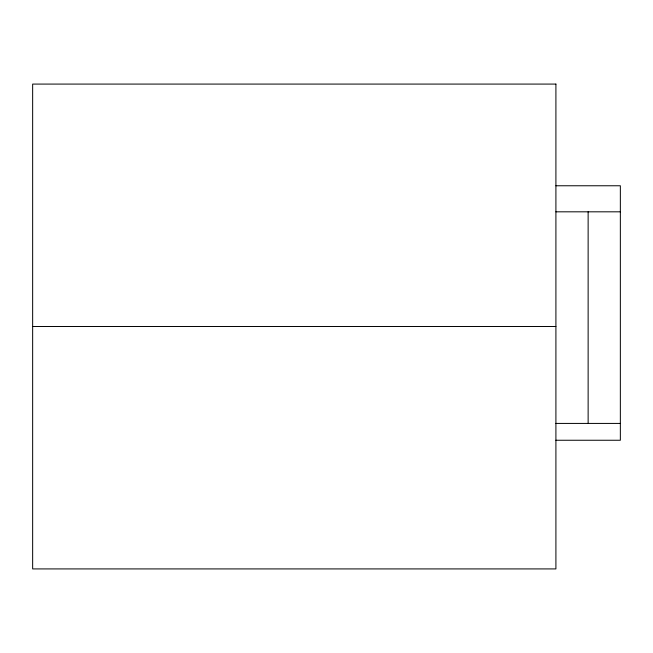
<?xml version="1.0" encoding="UTF-8"?>
<svg xmlns="http://www.w3.org/2000/svg" width="653" height="653" viewBox="0 0 653 653"><rect width="100%" height="100%" fill="white"/><g stroke="black" fill="none" stroke-linecap="round" stroke-linejoin="round"><path stroke-width="0.98" d="M555.907 185.762L620.35 185.762L620.35 440.253L555.907 440.253M555.907 211.817L620.35 211.817M32.65 326.5L555.907 326.5M555.907 423.422L620.35 423.422M588.133 211.817L588.133 423.422M555.907 84.082L32.65 84.082L32.65 568.918L555.907 568.918L555.907 84.082"/></g></svg>
